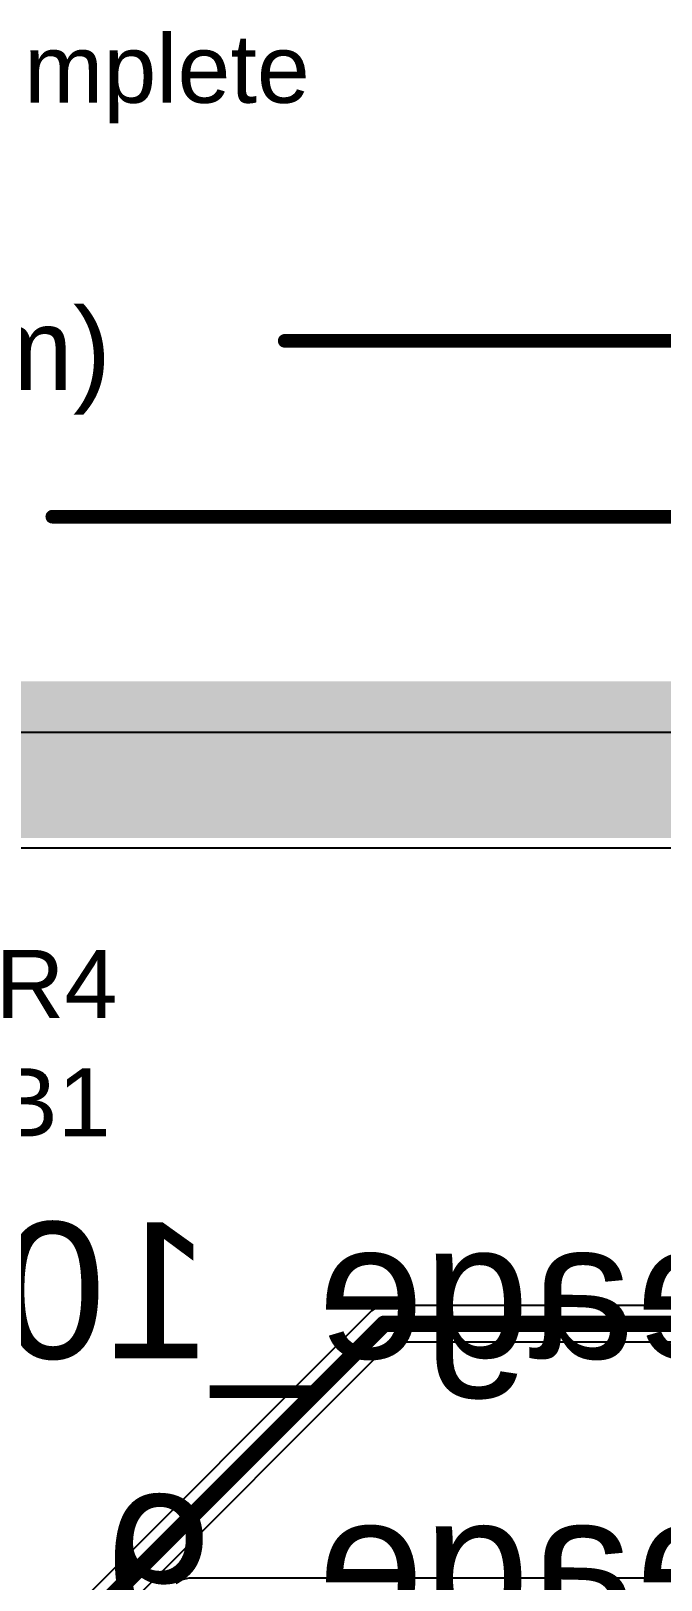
# Model space of a CAD drawing. Header units: millimetres. Extents: x -0.34 to 3.69, y -0.26 to 2.67.
# Drawn here: x 1.875 to 2.337, y 1.533 to 2.669 of the extents above; entities that cross this region are included whole.
import ezdxf

# ---------------------------------------------------------------- set-up
doc = ezdxf.new("R2010")
doc.units = ezdxf.units.MM
doc.header["$MEASUREMENT"] = 0
for name, color, linetype in [('BottomLayer', 5, 'Continuous'), ('BottomOverlay', 54, 'Continuous'), ('Mechanical1', 6, 'Continuous'), ('TopLayer', 1, 'Continuous'), ('TopOverlay', 2, 'Continuous')]:
    doc.layers.add(name, color=color, linetype=linetype)
doc.styles.add('Arial', font='', dxfattribs={"height": 0.2})
doc.styles.get('Arial').set_extended_font_data('Arial')

msp = doc.modelspace()

# ---------------------------------------------------------------- hatches: boundary and pattern name
at = {"layer": 'BottomLayer'}
msp.add_hatch(color=5, dxfattribs=at).paths.add_polyline_path([(1.7578, 2.0772), (2.964, 2.0772), (2.964, 2.1922), (1.7578, 2.1922)])

# ---------------------------------------------------------------- linework, layer by layer
for p, q in [((1.7578, 2.07), (2.8688, 2.07)), ((2.125, 1.7304), (1.6173, 1.2227)), ((2.1293, 1.7332), (2.125, 1.7304)), ((2.1343, 1.7343), (2.1293, 1.7332)), ((2.8508, 1.7343), (2.1343, 1.7343)), ((1.6545, 1.2225), (2.1398, 1.7077)), ((2.1398, 1.7077), (2.8508, 1.7077)), ((1.991, 1.5343), (1.9859, 1.5332)), ((2.8508, 1.5343), (1.991, 1.5343)), ((1.9859, 1.5332), (1.9816, 1.5304))]:
    msp.add_line(p, q, dxfattribs=at)
at = {"layer": 'BottomLayer', "const_width": 0.012}
for points in [[(1.6133, 1.1999), (2.1343, 1.721)], [(2.1343, 1.721), (2.9155, 1.721)]]:
    msp.add_lwpolyline(points, dxfattribs=at)
at = {"layer": 'BottomLayer', "const_width": 0.006}
msp.add_lwpolyline([(2.1313, 1.721, 1), (2.1373, 1.721, 1)], format="xyb", close=True, dxfattribs=at)
msp.add_lwpolyline([(2.1313, 1.721, 1), (2.1373, 1.721, 1)], format="xyb", close=True, dxfattribs=at)
at = {"layer": 'Mechanical1', "const_width": 0.01}
for points in [[(2.0614, 2.442), (3.683, 2.442)], [(1.8909, 2.313), (3.342, 2.313)]]:
    msp.add_lwpolyline(points, dxfattribs=at)
at = {"layer": 'Mechanical1', "const_width": 0.005}
for points in [[(2.0589, 2.442, 1), (2.0639, 2.442, 1)], [(1.8884, 2.313, 1), (1.8934, 2.313, 1)]]:
    msp.add_lwpolyline(points, format="xyb", close=True, dxfattribs=at)
at = {"layer": 'TopLayer'}
msp.add_line((1.8321, 2.155), (2.8531, 2.155), dxfattribs=at)

# ---------------------------------------------------------------- texts
at = {"layer": 'BottomOverlay', "style": 'Arial', "text_generation_flag": 2}
for s, p in [('Messeage_10', (2.73, 1.6955)), ('Messeage_9', (2.73, 1.4955))]:
    msp.add_text(s, height=0.1, rotation=360, dxfattribs=at).set_placement(p)
at = {"layer": 'Mechanical1', "style": 'Arial'}
for s, height, p in [('63.30(mm) x 87.43(mm) is the inner casing size required for Complete', 0.05, (-0.09, 2.6166)), ('96.09 (mm)', 0.06, (1.5056, 2.406))]:
    msp.add_text(s, height=height, dxfattribs=at).set_placement(p)
at = {"layer": 'TopOverlay', "style": 'Arial'}
for s, p in [('R4', (1.8493, 1.9452)), ('SB1', (1.8018, 1.8584))]:
    msp.add_text(s, height=0.05, dxfattribs=at).set_placement(p)

doc.saveas('drawing.dxf')
